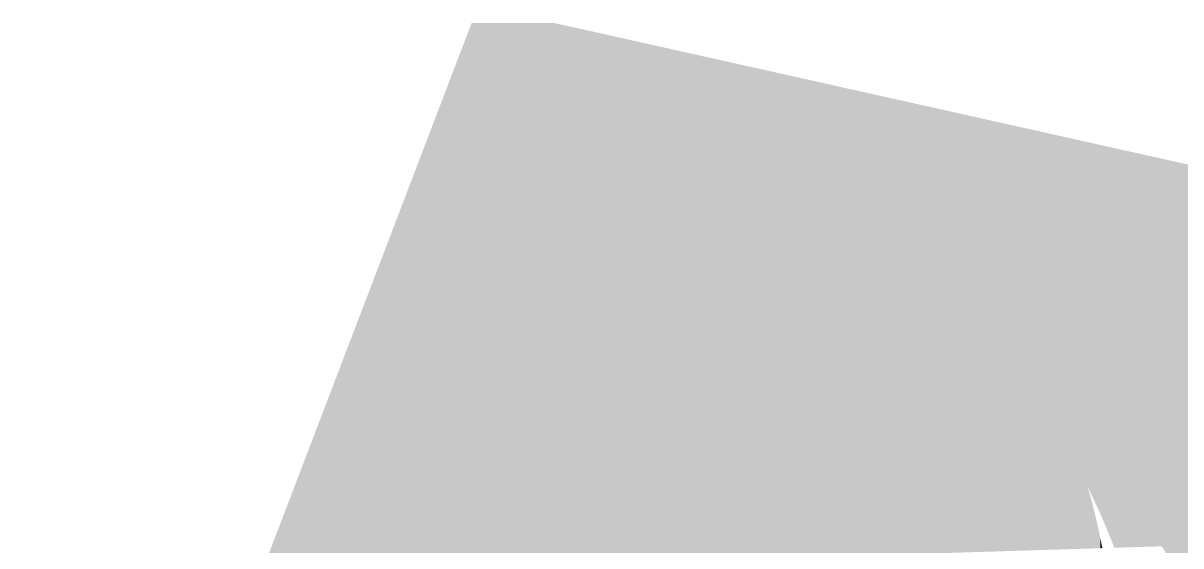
# Model space of a CAD drawing. Extents: x -0.31 to 0.42, y 0 to 1.7.
# Drawn here: x -0.2202 to 0.0292, y 1.5874 to 1.7 of the extents above; entities that cross this region are included whole.
import ezdxf

# ---------------------------------------------------------------- set-up
doc = ezdxf.new("R2010")
doc.units = 0
for name, color, linetype in [('ARQ-HUM-252', 252, 'CONTINUOUS'), ('ARQ-HUM-254', 254, 'CONTINUOUS'), ('ARQ-HUM-255', 255, 'CONTINUOUS')]:
    doc.layers.add(name, color=color, linetype=linetype)

# ---------------------------------------------------------------- blocks, each defined once
blk = doc.blocks.new('*U4')
at = {"layer": 'ARQ-HUM-252'}
blk.add_solid([(0.10062, 1.4601), (0.02515, 1.58734), (0.10062, 1.5897)], dxfattribs=at)
blk = doc.blocks.new('*U5')
at = {"layer": 'ARQ-HUM-255'}
for points in [[(-0.12272, 1.58271), (-0.14075, 1.58215), (-0.12272, 1.7)], [(-0.12272, 1.58271), (-0.12272, 1.7), (-0.12078, 1.58277)], [(-0.12078, 1.58277), (-0.12272, 1.7), (-0.12078, 1.7)], [(-0.12078, 1.58277), (-0.12078, 1.7), (-0.12067, 1.58515)], [(-0.12067, 1.58515), (-0.12078, 1.7), (-0.12067, 1.7)], [(-0.12067, 1.58515), (-0.12067, 1.7), (-0.12052, 1.58753)], [(-0.12052, 1.58753), (-0.12067, 1.7), (-0.12052, 1.7)], [(-0.12052, 1.58753), (-0.12052, 1.7), (-0.12032, 1.58988)], [(-0.12032, 1.58988), (-0.12052, 1.7), (-0.12032, 1.7)], [(-0.12032, 1.58988), (-0.12032, 1.7), (-0.12008, 1.59223)], [(-0.12008, 1.59223), (-0.12032, 1.7), (-0.12008, 1.7)], [(-0.12008, 1.59223), (-0.12008, 1.7), (-0.1198, 1.59456)], [(-0.1198, 1.59456), (-0.12008, 1.7), (-0.1198, 1.7)], [(-0.1198, 1.59456), (-0.1198, 1.7), (-0.11948, 1.59688)], [(-0.11948, 1.59688), (-0.1198, 1.7), (-0.11948, 1.7)], [(-0.11948, 1.59688), (-0.11948, 1.7), (-0.11912, 1.59918)], [(-0.11912, 1.59918), (-0.11948, 1.7), (-0.11912, 1.7)], [(-0.11912, 1.59918), (-0.11912, 1.7), (-0.11871, 1.60146)], [(-0.11871, 1.60146), (-0.11912, 1.7), (-0.11871, 1.7)], [(-0.11871, 1.60146), (-0.11871, 1.7), (-0.11827, 1.60372)], [(-0.11827, 1.60372), (-0.11871, 1.7), (-0.11827, 1.7)], [(-0.11827, 1.60372), (-0.11827, 1.7), (-0.11778, 1.60596)], [(-0.11778, 1.60596), (-0.11827, 1.7), (-0.11778, 1.7)], [(-0.11778, 1.60596), (-0.11778, 1.7), (-0.11725, 1.60818)], [(-0.11725, 1.60818), (-0.11778, 1.7), (-0.11725, 1.7)], [(-0.11725, 1.60818), (-0.11725, 1.7), (-0.11668, 1.61037)], [(-0.11668, 1.61037), (-0.11725, 1.7), (-0.11668, 1.7)], [(-0.11668, 1.61037), (-0.11668, 1.7), (-0.11607, 1.61254)], [(-0.11607, 1.61254), (-0.11668, 1.7), (-0.11607, 1.7)], [(-0.11607, 1.61254), (-0.11607, 1.7), (-0.11542, 1.61468)], [(-0.11542, 1.61468), (-0.11607, 1.7), (-0.11542, 1.7)], [(-0.11542, 1.61468), (-0.11542, 1.7), (-0.11474, 1.61679)], [(-0.11474, 1.61679), (-0.11542, 1.7), (-0.11474, 1.7)], [(-0.11474, 1.61679), (-0.11474, 1.7), (-0.11401, 1.61888)], [(-0.11401, 1.61888), (-0.11474, 1.7), (-0.11401, 1.7)], [(-0.11401, 1.61888), (-0.11401, 1.7), (-0.11325, 1.62093)], [(-0.11325, 1.62093), (-0.11401, 1.7), (-0.11325, 1.7)], [(-0.11325, 1.62093), (-0.11325, 1.7), (-0.11244, 1.62295)], [(-0.11244, 1.62295), (-0.11325, 1.7), (-0.11244, 1.7)], [(-0.11244, 1.62295), (-0.11244, 1.7), (-0.1116, 1.62493)], [(-0.1116, 1.62493), (-0.11244, 1.7), (-0.1116, 1.7)], [(-0.1116, 1.62493), (-0.1116, 1.7), (-0.11073, 1.62688)], [(-0.11073, 1.62688), (-0.1116, 1.7), (-0.11073, 1.7)], [(-0.11073, 1.62688), (-0.11073, 1.7), (-0.10982, 1.6288)], [(-0.10982, 1.6288), (-0.11073, 1.7), (-0.10982, 1.7)], [(-0.10982, 1.6288), (-0.10982, 1.7), (-0.10887, 1.63068)], [(-0.10887, 1.63068), (-0.10982, 1.7), (-0.10887, 1.7)], [(-0.10887, 1.63068), (-0.10887, 1.7), (-0.10788, 1.63252)], [(-0.10788, 1.63252), (-0.10887, 1.7), (-0.10788, 1.7)], [(-0.10788, 1.63252), (-0.10788, 1.7), (-0.10687, 1.63432)], [(-0.10687, 1.63432), (-0.10788, 1.7), (-0.10687, 1.7)], [(-0.10687, 1.63432), (-0.10687, 1.7), (-0.10581, 1.63608)], [(-0.10581, 1.63608), (-0.10687, 1.7), (-0.10581, 1.7)], [(-0.10581, 1.63608), (-0.10581, 1.7), (-0.10558, 1.63645)], [(-0.10558, 1.63645), (-0.10581, 1.7), (-0.10558, 1.7)], [(-0.10558, 1.63645), (-0.10558, 1.7), (-0.10473, 1.6378)], [(-0.10473, 1.6378), (-0.10558, 1.7), (-0.10473, 1.69981)], [(-0.10473, 1.6378), (-0.10473, 1.69981), (-0.10361, 1.63947)], [(-0.10361, 1.63947), (-0.10473, 1.69981), (-0.10361, 1.69956)], [(-0.10361, 1.63947), (-0.10361, 1.69956), (-0.10246, 1.6411)], [(-0.10246, 1.6411), (-0.10361, 1.69956), (-0.10246, 1.6993)], [(-0.10246, 1.6411), (-0.10246, 1.6993), (-0.10128, 1.64269)], [(-0.10128, 1.64269), (-0.10246, 1.6993), (-0.10128, 1.69904)], [(-0.10128, 1.64269), (-0.10128, 1.69904), (-0.10007, 1.64423)], [(-0.10007, 1.64423), (-0.10128, 1.69904), (-0.10007, 1.69877)], [(-0.10007, 1.64423), (-0.10007, 1.69877), (-0.09884, 1.64572)], [(-0.09884, 1.64572), (-0.10007, 1.69877), (-0.09884, 1.69849)], [(-0.09884, 1.64572), (-0.09884, 1.69849), (-0.09757, 1.64717)], [(-0.09757, 1.64717), (-0.09884, 1.69849), (-0.09757, 1.69821)], [(-0.09757, 1.64717), (-0.09757, 1.69821), (-0.09627, 1.64856)], [(-0.09627, 1.64856), (-0.09757, 1.69821), (-0.09627, 1.69792)], [(-0.09627, 1.64856), (-0.09627, 1.69792), (-0.09495, 1.64991)], [(-0.09495, 1.64991), (-0.09627, 1.69792), (-0.09495, 1.69763)], [(-0.09495, 1.64991), (-0.09495, 1.69763), (-0.0936, 1.65121)], [(-0.0936, 1.65121), (-0.09495, 1.69763), (-0.0936, 1.69732)], [(-0.0936, 1.65121), (-0.0936, 1.69732), (-0.09222, 1.65245)], [(-0.09222, 1.65245), (-0.0936, 1.69732), (-0.09222, 1.69702)], [(-0.09222, 1.65245), (-0.09222, 1.69702), (-0.09082, 1.65365)], [(-0.09082, 1.65365), (-0.09222, 1.69702), (-0.09082, 1.69671)], [(-0.09082, 1.65365), (-0.09082, 1.69671), (-0.0894, 1.65479)], [(-0.0894, 1.65479), (-0.09082, 1.69671), (-0.0894, 1.69639)], [(-0.0894, 1.65479), (-0.0894, 1.69639), (-0.08795, 1.65588)], [(-0.08795, 1.65588), (-0.0894, 1.69639), (-0.08795, 1.69606)], [(-0.08795, 1.65588), (-0.08795, 1.69606), (-0.08649, 1.65691)], [(-0.08649, 1.65691), (-0.08795, 1.69606), (-0.08649, 1.69574)], [(-0.08649, 1.65691), (-0.08649, 1.69574), (-0.085, 1.65789)], [(-0.085, 1.65789), (-0.08649, 1.69574), (-0.085, 1.6954)], [(-0.085, 1.65789), (-0.085, 1.6954), (-0.08349, 1.65881)], [(-0.08349, 1.65881), (-0.085, 1.6954), (-0.08349, 1.69507)], [(-0.08349, 1.65881), (-0.08349, 1.69507), (-0.08196, 1.65968)], [(-0.08196, 1.65968), (-0.08349, 1.69507), (-0.08196, 1.69473)], [(-0.08196, 1.65968), (-0.08196, 1.69473), (-0.08041, 1.66049)], [(-0.08041, 1.66049), (-0.08196, 1.69473), (-0.08041, 1.69438)], [(-0.08041, 1.66049), (-0.08041, 1.69438), (-0.07885, 1.66124)], [(-0.07885, 1.66124), (-0.08041, 1.69438), (-0.07885, 1.69403)], [(-0.07885, 1.66124), (-0.07885, 1.69403), (-0.07727, 1.66194)], [(-0.07727, 1.66194), (-0.07885, 1.69403), (-0.07727, 1.69368)], [(-0.07727, 1.66194), (-0.07727, 1.69368), (-0.07567, 1.66258)], [(-0.07567, 1.66258), (-0.07727, 1.69368), (-0.07567, 1.69332)], [(-0.07567, 1.66258), (-0.07567, 1.69332), (-0.07407, 1.66316)], [(-0.07407, 1.66316), (-0.07567, 1.69332), (-0.07407, 1.69296)], [(-0.07407, 1.66316), (-0.07407, 1.69296), (-0.07244, 1.66368)], [(-0.07244, 1.66368), (-0.07407, 1.69296), (-0.07244, 1.6926)], [(-0.07244, 1.66368), (-0.07244, 1.6926), (-0.07081, 1.66414)], [(-0.07081, 1.66414), (-0.07244, 1.6926), (-0.07081, 1.69224)], [(-0.07081, 1.66414), (-0.07081, 1.69224), (-0.06916, 1.66454)], [(-0.06916, 1.66454), (-0.07081, 1.69224), (-0.06916, 1.69187)], [(-0.06916, 1.66454), (-0.06916, 1.69187), (-0.06751, 1.66488)], [(-0.06751, 1.66488), (-0.06916, 1.69187), (-0.06751, 1.6915)], [(-0.06751, 1.66488), (-0.06751, 1.6915), (-0.06584, 1.66517)], [(-0.06584, 1.66517), (-0.06751, 1.6915), (-0.06584, 1.69113)], [(-0.06584, 1.66517), (-0.06584, 1.69113), (-0.06417, 1.66539)], [(-0.06417, 1.66539), (-0.06584, 1.69113), (-0.06417, 1.69076)], [(-0.06417, 1.66539), (-0.06417, 1.69076), (-0.06249, 1.66555)], [(-0.06249, 1.66555), (-0.06417, 1.69076), (-0.06249, 1.69038)], [(-0.06249, 1.66555), (-0.06249, 1.69038), (-0.0608, 1.66565)], [(-0.0608, 1.66565), (-0.06249, 1.69038), (-0.0608, 1.69)], [(-0.0608, 1.66565), (-0.0608, 1.69), (-0.05911, 1.6657)], [(-0.05911, 1.6657), (-0.0608, 1.69), (-0.05911, 1.68963)], [(-0.05911, 1.6657), (-0.05911, 1.68963), (-0.05742, 1.66568)], [(-0.05742, 1.66568), (-0.05911, 1.68963), (-0.05742, 1.68925)], [(-0.05742, 1.66568), (-0.05742, 1.68925), (-0.05572, 1.6656)], [(-0.05572, 1.6656), (-0.05742, 1.68925), (-0.05572, 1.68887)], [(-0.05572, 1.6656), (-0.05572, 1.68887), (-0.05402, 1.66546)], [(-0.05402, 1.66546), (-0.05572, 1.68887), (-0.05402, 1.68849)], [(-0.05402, 1.66546), (-0.05402, 1.68849), (-0.05233, 1.66526)], [(-0.05233, 1.66526), (-0.05402, 1.68849), (-0.05233, 1.68811)], [(-0.05233, 1.66526), (-0.05233, 1.68811), (-0.05063, 1.665)], [(-0.05063, 1.665), (-0.05233, 1.68811), (-0.05063, 1.68773)], [(-0.05063, 1.665), (-0.05063, 1.68773), (-0.04893, 1.66468)], [(-0.04893, 1.66468), (-0.05063, 1.68773), (-0.04893, 1.68735)], [(-0.04893, 1.66468), (-0.04893, 1.68735), (-0.04723, 1.66431)], [(-0.04723, 1.66431), (-0.04893, 1.68735), (-0.04723, 1.68697)], [(-0.04723, 1.66431), (-0.04723, 1.68697), (-0.04554, 1.66387)], [(-0.04554, 1.66387), (-0.04723, 1.68697), (-0.04554, 1.6866)], [(-0.04554, 1.66387), (-0.04554, 1.6866), (-0.04386, 1.66337)], [(-0.04386, 1.66337), (-0.04554, 1.6866), (-0.04386, 1.68622)], [(-0.04386, 1.66337), (-0.04386, 1.68622), (-0.04218, 1.66281)], [(-0.04218, 1.66281), (-0.04386, 1.68622), (-0.04218, 1.68585)], [(-0.04218, 1.66281), (-0.04218, 1.68585), (-0.0405, 1.6622)], [(-0.0405, 1.6622), (-0.04218, 1.68585), (-0.0405, 1.68547)], [(-0.0405, 1.6622), (-0.0405, 1.68547), (-0.03884, 1.66153)], [(-0.03884, 1.66153), (-0.0405, 1.68547), (-0.03884, 1.6851)], [(-0.03884, 1.66153), (-0.03884, 1.6851), (-0.03718, 1.6608)], [(-0.03718, 1.6608), (-0.03884, 1.6851), (-0.03718, 1.68473)], [(-0.03718, 1.6608), (-0.03718, 1.68473), (-0.03554, 1.66001)], [(-0.03554, 1.66001), (-0.03718, 1.68473), (-0.03554, 1.68436)], [(-0.03554, 1.66001), (-0.03554, 1.68436), (-0.0339, 1.65916)], [(-0.0339, 1.65916), (-0.03554, 1.68436), (-0.0339, 1.684)], [(-0.0339, 1.65916), (-0.0339, 1.684), (-0.03228, 1.65826)], [(-0.03228, 1.65826), (-0.0339, 1.684), (-0.03228, 1.68364)], [(-0.03228, 1.65826), (-0.03228, 1.68364), (-0.03067, 1.65731)], [(-0.03067, 1.65731), (-0.03228, 1.68364), (-0.03067, 1.68328)], [(-0.03067, 1.65731), (-0.03067, 1.68328), (-0.02907, 1.65629)], [(-0.02907, 1.65629), (-0.03067, 1.68328), (-0.02907, 1.68292)], [(-0.02907, 1.65629), (-0.02907, 1.68292), (-0.02749, 1.65523)], [(-0.02749, 1.65523), (-0.02907, 1.68292), (-0.02749, 1.68257)], [(-0.02749, 1.65523), (-0.02749, 1.68257), (-0.02592, 1.65411)], [(-0.02592, 1.65411), (-0.02749, 1.68257), (-0.02592, 1.68222)], [(-0.02592, 1.65411), (-0.02592, 1.68222), (-0.02438, 1.65293)], [(-0.02438, 1.65293), (-0.02592, 1.68222), (-0.02438, 1.68187)], [(-0.02438, 1.65293), (-0.02438, 1.68187), (-0.02285, 1.65171)], [(-0.02285, 1.65171), (-0.02438, 1.68187), (-0.02285, 1.68153)], [(-0.02285, 1.65171), (-0.02285, 1.68153), (-0.02133, 1.65043)], [(-0.02133, 1.65043), (-0.02285, 1.68153), (-0.02133, 1.68119)], [(-0.02133, 1.65043), (-0.02133, 1.68119), (-0.01984, 1.6491)], [(-0.01984, 1.6491), (-0.02133, 1.68119), (-0.01984, 1.68086)], [(-0.01984, 1.6491), (-0.01984, 1.68086), (-0.01837, 1.64773)], [(-0.01837, 1.64773), (-0.01984, 1.68086), (-0.01837, 1.68053)], [(-0.01837, 1.64773), (-0.01837, 1.68053), (-0.01692, 1.6463)], [(-0.01692, 1.6463), (-0.01837, 1.68053), (-0.01692, 1.68021)], [(-0.01692, 1.6463), (-0.01692, 1.68021), (-0.0155, 1.64483)], [(-0.0155, 1.64483), (-0.01692, 1.68021), (-0.0155, 1.67989)], [(-0.0155, 1.64483), (-0.0155, 1.67989), (-0.0141, 1.6433)], [(-0.0141, 1.6433), (-0.0155, 1.67989), (-0.0141, 1.67958)], [(-0.0141, 1.6433), (-0.0141, 1.67958), (-0.01272, 1.64174)], [(-0.01272, 1.64174), (-0.0141, 1.67958), (-0.01272, 1.67927)], [(-0.01272, 1.64174), (-0.01272, 1.67927), (-0.01137, 1.64012)], [(-0.01137, 1.64012), (-0.01272, 1.67927), (-0.01137, 1.67897)], [(-0.01137, 1.64012), (-0.01137, 1.67897), (-0.01004, 1.63846)], [(-0.01004, 1.63846), (-0.01137, 1.67897), (-0.01004, 1.67867)], [(-0.01004, 1.63846), (-0.01004, 1.67867), (-0.00874, 1.63676)], [(-0.00874, 1.63676), (-0.01004, 1.67867), (-0.00874, 1.67838)], [(-0.00874, 1.63676), (-0.00874, 1.67838), (-0.00747, 1.63502)], [(-0.00747, 1.63502), (-0.00874, 1.67838), (-0.00747, 1.6781)], [(-0.00747, 1.63502), (-0.00747, 1.6781), (-0.00623, 1.63324)], [(-0.00623, 1.63324), (-0.00747, 1.6781), (-0.00623, 1.67782)], [(-0.00623, 1.63324), (-0.00623, 1.67782), (-0.00502, 1.63141)], [(-0.00502, 1.63141), (-0.00623, 1.67782), (-0.00502, 1.67755)], [(-0.00502, 1.63141), (-0.00502, 1.67755), (-0.00383, 1.62955)], [(-0.00383, 1.62955), (-0.00502, 1.67755), (-0.00383, 1.67729)], [(-0.00383, 1.62955), (-0.00383, 1.67729), (-0.00268, 1.62765)], [(-0.00268, 1.62765), (-0.00383, 1.67729), (-0.00268, 1.67703)], [(-0.00268, 1.62765), (-0.00268, 1.67703), (-0.00156, 1.62571)], [(-0.00156, 1.62571), (-0.00268, 1.67703), (-0.00156, 1.67678)], [(-0.00156, 1.62571), (-0.00156, 1.67678), (-0.00047, 1.62374)], [(-0.00047, 1.62374), (-0.00156, 1.67678), (-0.00047, 1.67654)], [(-0.00047, 1.62374), (-0.00047, 1.67654), (0.00058, 1.62173)], [(0.00058, 1.62173), (-0.00047, 1.67654), (0.00058, 1.6763)], [(0.00058, 1.62173), (0.00058, 1.6763), (0.0016, 1.61969)], [(0.0016, 1.61969), (0.00058, 1.6763), (0.0016, 1.67607)], [(0.0016, 1.61969), (0.0016, 1.67607), (0.00259, 1.61762)], [(0.00259, 1.61762), (0.0016, 1.67607), (0.00259, 1.67585)], [(0.00259, 1.61762), (0.00259, 1.67585), (0.00354, 1.61552)], [(0.00354, 1.61552), (0.00259, 1.67585), (0.00354, 1.67564)], [(0.00354, 1.61552), (0.00354, 1.67564), (0.00445, 1.61339)], [(0.00445, 1.61339), (0.00354, 1.67564), (0.00445, 1.67544)], [(0.00445, 1.61339), (0.00445, 1.67544), (0.00533, 1.61124)], [(0.00533, 1.61124), (0.00445, 1.67544), (0.00533, 1.67524)], [(0.00533, 1.61124), (0.00533, 1.67524), (0.00618, 1.60905)], [(0.00618, 1.60905), (0.00533, 1.67524), (0.00618, 1.67505)], [(0.00618, 1.60905), (0.00618, 1.67505), (0.00698, 1.60685)], [(0.00698, 1.60685), (0.00618, 1.67505), (0.00698, 1.67487)], [(0.00698, 1.60685), (0.00698, 1.67487), (0.00775, 1.60461)], [(0.00775, 1.60461), (0.00698, 1.67487), (0.00775, 1.6747)], [(0.00775, 1.60461), (0.00775, 1.6747), (0.00848, 1.60236)], [(0.00848, 1.60236), (0.00775, 1.6747), (0.00848, 1.67454)], [(0.00848, 1.60236), (0.00848, 1.67454), (0.00917, 1.60009)], [(0.00917, 1.60009), (0.00848, 1.67454), (0.00917, 1.67438)], [(0.00917, 1.60009), (0.00917, 1.67438), (0.01021, 1.59798)], [(0.01021, 1.59798), (0.00917, 1.67438), (0.01021, 1.67415)], [(0.01021, 1.59798), (0.01021, 1.67415), (0.01121, 1.59584)], [(0.01121, 1.59584), (0.01021, 1.67415), (0.01121, 1.67393)], [(0.01121, 1.59584), (0.01121, 1.67393), (0.01218, 1.59367)], [(0.01218, 1.59367), (0.01121, 1.67393), (0.01218, 1.67371)], [(0.01218, 1.59367), (0.01218, 1.67371), (0.01313, 1.59148)], [(0.01313, 1.59148), (0.01218, 1.67371), (0.01313, 1.6735)], [(0.01313, 1.59148), (0.01313, 1.6735), (0.01403, 1.58926)], [(0.01403, 1.58926), (0.01313, 1.6735), (0.01403, 1.6733)], [(0.01403, 1.58926), (0.01403, 1.6733), (0.01491, 1.58702)], [(0.01491, 1.58702), (0.01403, 1.6733), (0.01491, 1.6731)], [(0.01491, 1.58702), (0.01491, 1.6731), (0.06943, 1.58872)], [(0.06943, 1.58872), (0.01491, 1.6731), (0.06943, 1.66093)]]:
    blk.add_solid(points, dxfattribs=at)
blk = doc.blocks.new('*U7')
at = {"layer": 'ARQ-HUM-254'}
for points in [[(-0.12357, 1.69446), (-0.14075, 1.65504), (-0.12357, 1.7)], [(-0.12357, 1.69446), (-0.12357, 1.7), (-0.12272, 1.7)], [(-0.14075, 1.58215), (-0.14075, 1.65504), (-0.12357, 1.69446)], [(-0.07244, 1.58429), (-0.07407, 1.66316), (-0.07244, 1.66368)], [(-0.07081, 1.58434), (-0.07244, 1.66368), (-0.07081, 1.66414)], [(-0.07244, 1.58429), (-0.07244, 1.66368), (-0.07081, 1.58434)], [(-0.06916, 1.58439), (-0.07081, 1.66414), (-0.06916, 1.66454)], [(-0.07081, 1.58434), (-0.07081, 1.66414), (-0.06916, 1.58439)], [(-0.06751, 1.58444), (-0.06916, 1.66454), (-0.06751, 1.66488)], [(-0.06916, 1.58439), (-0.06916, 1.66454), (-0.06751, 1.58444)], [(-0.06584, 1.58449), (-0.06751, 1.66488), (-0.06584, 1.66517)], [(-0.06751, 1.58444), (-0.06751, 1.66488), (-0.06584, 1.58449)], [(-0.06417, 1.58454), (-0.06584, 1.66517), (-0.06417, 1.66539)], [(-0.06584, 1.58449), (-0.06584, 1.66517), (-0.06417, 1.58454)], [(-0.06249, 1.5846), (-0.06417, 1.66539), (-0.06249, 1.66555)], [(-0.06417, 1.58454), (-0.06417, 1.66539), (-0.06249, 1.5846)], [(-0.0608, 1.58465), (-0.06249, 1.66555), (-0.0608, 1.66565)], [(-0.06249, 1.5846), (-0.06249, 1.66555), (-0.0608, 1.58465)], [(-0.05911, 1.5847), (-0.0608, 1.66565), (-0.05911, 1.6657)], [(-0.0608, 1.58465), (-0.0608, 1.66565), (-0.05911, 1.5847)], [(-0.05911, 1.5847), (-0.05911, 1.6657), (-0.05742, 1.58475)], [(-0.05742, 1.58475), (-0.05911, 1.6657), (-0.05742, 1.66568)], [(-0.05742, 1.58475), (-0.05742, 1.66568), (-0.05572, 1.58481)], [(-0.05572, 1.58481), (-0.05742, 1.66568), (-0.05572, 1.6656)], [(-0.05572, 1.58481), (-0.05572, 1.6656), (-0.05402, 1.58486)], [(-0.05402, 1.58486), (-0.05572, 1.6656), (-0.05402, 1.66546)], [(-0.05402, 1.58486), (-0.05402, 1.66546), (-0.05233, 1.58491)], [(-0.05233, 1.58491), (-0.05402, 1.66546), (-0.05233, 1.66526)], [(-0.05233, 1.58491), (-0.05233, 1.66526), (-0.05063, 1.58497)], [(-0.05063, 1.58497), (-0.05233, 1.66526), (-0.05063, 1.665)], [(-0.05063, 1.58497), (-0.05063, 1.665), (-0.04893, 1.58502)], [(-0.04893, 1.58502), (-0.05063, 1.665), (-0.04893, 1.66468)], [(-0.04893, 1.58502), (-0.04893, 1.66468), (-0.04723, 1.58507)], [(-0.04723, 1.58507), (-0.04893, 1.66468), (-0.04723, 1.66431)], [(-0.04723, 1.58507), (-0.04723, 1.66431), (-0.04554, 1.58513)], [(-0.04554, 1.58513), (-0.04723, 1.66431), (-0.04554, 1.66387)], [(-0.04554, 1.58513), (-0.04554, 1.66387), (-0.04386, 1.58518)], [(-0.04386, 1.58518), (-0.04554, 1.66387), (-0.04386, 1.66337)], [(-0.07885, 1.58408), (-0.08041, 1.66049), (-0.07885, 1.66124)], [(-0.07727, 1.58413), (-0.07885, 1.66124), (-0.07727, 1.66194)], [(-0.07885, 1.58408), (-0.07885, 1.66124), (-0.07727, 1.58413)], [(-0.07567, 1.58418), (-0.07727, 1.66194), (-0.07567, 1.66258)], [(-0.07727, 1.58413), (-0.07727, 1.66194), (-0.07567, 1.58418)], [(-0.07407, 1.58423), (-0.07567, 1.66258), (-0.07407, 1.66316)], [(-0.07567, 1.58418), (-0.07567, 1.66258), (-0.07407, 1.58423)], [(-0.07407, 1.58423), (-0.07407, 1.66316), (-0.07244, 1.58429)], [(-0.04386, 1.58518), (-0.04386, 1.66337), (-0.04218, 1.58523)], [(-0.04218, 1.58523), (-0.04386, 1.66337), (-0.04218, 1.66281)], [(-0.04218, 1.58523), (-0.04218, 1.66281), (-0.0405, 1.58528)], [(-0.0405, 1.58528), (-0.04218, 1.66281), (-0.0405, 1.6622)], [(-0.0405, 1.58528), (-0.0405, 1.6622), (-0.03884, 1.58534)], [(-0.03884, 1.58534), (-0.0405, 1.6622), (-0.03884, 1.66153)], [(-0.03884, 1.58534), (-0.03884, 1.66153), (-0.03718, 1.58539)], [(-0.03718, 1.58539), (-0.03884, 1.66153), (-0.03718, 1.6608)], [(-0.08349, 1.58394), (-0.085, 1.65789), (-0.08349, 1.65881)], [(-0.08196, 1.58399), (-0.08349, 1.65881), (-0.08196, 1.65968)], [(-0.08349, 1.58394), (-0.08349, 1.65881), (-0.08196, 1.58399)], [(-0.08041, 1.58404), (-0.08196, 1.65968), (-0.08041, 1.66049)], [(-0.08196, 1.58399), (-0.08196, 1.65968), (-0.08041, 1.58404)], [(-0.08041, 1.58404), (-0.08041, 1.66049), (-0.07885, 1.58408)], [(-0.03718, 1.58539), (-0.03718, 1.6608), (-0.03554, 1.58544)], [(-0.03554, 1.58544), (-0.03718, 1.6608), (-0.03554, 1.66001)], [(-0.03554, 1.58544), (-0.03554, 1.66001), (-0.0339, 1.58549)], [(-0.0339, 1.58549), (-0.03554, 1.66001), (-0.0339, 1.65916)], [(-0.0339, 1.58549), (-0.0339, 1.65916), (-0.03228, 1.58554)], [(-0.03228, 1.58554), (-0.0339, 1.65916), (-0.03228, 1.65826)], [(-0.08649, 1.58385), (-0.08795, 1.65588), (-0.08649, 1.65691)], [(-0.085, 1.58389), (-0.08649, 1.65691), (-0.085, 1.65789)], [(-0.08649, 1.58385), (-0.08649, 1.65691), (-0.085, 1.58389)], [(-0.085, 1.58389), (-0.085, 1.65789), (-0.08349, 1.58394)], [(-0.03228, 1.58554), (-0.03228, 1.65826), (-0.03067, 1.58559)], [(-0.03067, 1.58559), (-0.03228, 1.65826), (-0.03067, 1.65731)], [(-0.03067, 1.58559), (-0.03067, 1.65731), (-0.02907, 1.58564)], [(-0.02907, 1.58564), (-0.03067, 1.65731), (-0.02907, 1.65629)], [(-0.02907, 1.58564), (-0.02907, 1.65629), (-0.02749, 1.58569)], [(-0.02749, 1.58569), (-0.02907, 1.65629), (-0.02749, 1.65523)], [(-0.14075, 1.58215), (-0.22017, 1.44723), (-0.14075, 1.65504)], [(-0.09082, 1.58371), (-0.09222, 1.65245), (-0.09082, 1.65365)], [(-0.0894, 1.58376), (-0.09082, 1.65365), (-0.0894, 1.65479)], [(-0.09082, 1.58371), (-0.09082, 1.65365), (-0.0894, 1.58376)], [(-0.08795, 1.5838), (-0.0894, 1.65479), (-0.08795, 1.65588)], [(-0.0894, 1.58376), (-0.0894, 1.65479), (-0.08795, 1.5838)], [(-0.08795, 1.5838), (-0.08795, 1.65588), (-0.08649, 1.58385)], [(-0.02749, 1.58569), (-0.02749, 1.65523), (-0.02592, 1.58574)], [(-0.02592, 1.58574), (-0.02749, 1.65523), (-0.02592, 1.65411)], [(-0.02592, 1.58574), (-0.02592, 1.65411), (-0.02438, 1.58579)], [(-0.02438, 1.58579), (-0.02592, 1.65411), (-0.02438, 1.65293)], [(-0.0936, 1.58362), (-0.09495, 1.64991), (-0.0936, 1.65121)], [(-0.09222, 1.58367), (-0.0936, 1.65121), (-0.09222, 1.65245)], [(-0.0936, 1.58362), (-0.0936, 1.65121), (-0.09222, 1.58367)], [(-0.09222, 1.58367), (-0.09222, 1.65245), (-0.09082, 1.58371)], [(-0.02438, 1.58579), (-0.02438, 1.65293), (-0.02285, 1.58584)], [(-0.02285, 1.58584), (-0.02438, 1.65293), (-0.02285, 1.65171)], [(-0.02285, 1.58584), (-0.02285, 1.65171), (-0.02133, 1.58588)], [(-0.02133, 1.58588), (-0.02285, 1.65171), (-0.02133, 1.65043)], [(-0.09495, 1.58358), (-0.09627, 1.64856), (-0.09495, 1.64991)], [(-0.09495, 1.58358), (-0.09495, 1.64991), (-0.0936, 1.58362)], [(-0.02133, 1.58588), (-0.02133, 1.65043), (-0.01984, 1.58593)], [(-0.01984, 1.58593), (-0.02133, 1.65043), (-0.01984, 1.6491)], [(-0.01984, 1.58593), (-0.01984, 1.6491), (-0.01837, 1.58598)], [(-0.01837, 1.58598), (-0.01984, 1.6491), (-0.01837, 1.64773)], [(-0.09757, 1.5835), (-0.09884, 1.64572), (-0.09757, 1.64717)], [(-0.09627, 1.58354), (-0.09757, 1.64717), (-0.09627, 1.64856)], [(-0.09757, 1.5835), (-0.09757, 1.64717), (-0.09627, 1.58354)], [(-0.09627, 1.58354), (-0.09627, 1.64856), (-0.09495, 1.58358)], [(-0.01837, 1.58598), (-0.01837, 1.64773), (-0.01692, 1.58602)], [(-0.01692, 1.58602), (-0.01837, 1.64773), (-0.01692, 1.6463)], [(-0.01692, 1.58602), (-0.01692, 1.6463), (-0.0155, 1.58607)], [(-0.0155, 1.58607), (-0.01692, 1.6463), (-0.0155, 1.64483)], [(-0.10007, 1.58342), (-0.10128, 1.64269), (-0.10007, 1.64423)], [(-0.09884, 1.58346), (-0.10007, 1.64423), (-0.09884, 1.64572)], [(-0.10007, 1.58342), (-0.10007, 1.64423), (-0.09884, 1.58346)], [(-0.09884, 1.58346), (-0.09884, 1.64572), (-0.09757, 1.5835)], [(-0.0155, 1.58607), (-0.0155, 1.64483), (-0.0141, 1.58611)], [(-0.0141, 1.58611), (-0.0155, 1.64483), (-0.0141, 1.6433)], [(-0.10128, 1.58338), (-0.10246, 1.6411), (-0.10128, 1.64269)], [(-0.10128, 1.58338), (-0.10128, 1.64269), (-0.10007, 1.58342)], [(-0.0141, 1.58611), (-0.0141, 1.6433), (-0.01272, 1.58615)], [(-0.01272, 1.58615), (-0.0141, 1.6433), (-0.01272, 1.64174)], [(-0.01272, 1.58615), (-0.01272, 1.64174), (-0.01137, 1.58619)], [(-0.01137, 1.58619), (-0.01272, 1.64174), (-0.01137, 1.64012)], [(-0.10361, 1.58331), (-0.10473, 1.6378), (-0.10361, 1.63947)], [(-0.10246, 1.58335), (-0.10361, 1.63947), (-0.10246, 1.6411)], [(-0.10361, 1.58331), (-0.10361, 1.63947), (-0.10246, 1.58335)], [(-0.10246, 1.58335), (-0.10246, 1.6411), (-0.10128, 1.58338)], [(-0.01137, 1.58619), (-0.01137, 1.64012), (-0.01004, 1.58624)], [(-0.01004, 1.58624), (-0.01137, 1.64012), (-0.01004, 1.63846)], [(-0.10473, 1.58328), (-0.10581, 1.63608), (-0.10473, 1.6378)], [(-0.10473, 1.58328), (-0.10473, 1.6378), (-0.10361, 1.58331)], [(-0.01004, 1.58624), (-0.01004, 1.63846), (-0.00874, 1.58628)], [(-0.00874, 1.58628), (-0.01004, 1.63846), (-0.00874, 1.63676)], [(-0.00874, 1.58628), (-0.00874, 1.63676), (-0.00747, 1.58632)], [(-0.00747, 1.58632), (-0.00874, 1.63676), (-0.00747, 1.63502)], [(-0.10687, 1.58321), (-0.10788, 1.63252), (-0.10687, 1.63432)], [(-0.10581, 1.58324), (-0.10687, 1.63432), (-0.10581, 1.63608)], [(-0.10687, 1.58321), (-0.10687, 1.63432), (-0.10581, 1.58324)], [(-0.10581, 1.58324), (-0.10581, 1.63608), (-0.10473, 1.58328)], [(-0.00747, 1.58632), (-0.00747, 1.63502), (-0.00623, 1.58636)], [(-0.00623, 1.58636), (-0.00747, 1.63502), (-0.00623, 1.63324)], [(-0.10788, 1.58318), (-0.10887, 1.63068), (-0.10788, 1.63252)], [(-0.10788, 1.58318), (-0.10788, 1.63252), (-0.10687, 1.58321)], [(-0.00623, 1.58636), (-0.00623, 1.63324), (-0.00502, 1.58639)], [(-0.00502, 1.58639), (-0.00623, 1.63324), (-0.00502, 1.63141)], [(-0.00502, 1.58639), (-0.00502, 1.63141), (-0.00383, 1.58643)], [(-0.00383, 1.58643), (-0.00502, 1.63141), (-0.00383, 1.62955)], [(-0.10982, 1.58312), (-0.11073, 1.62688), (-0.10982, 1.6288)], [(-0.10887, 1.58315), (-0.10982, 1.6288), (-0.10887, 1.63068)], [(-0.10982, 1.58312), (-0.10982, 1.6288), (-0.10887, 1.58315)], [(-0.10887, 1.58315), (-0.10887, 1.63068), (-0.10788, 1.58318)], [(-0.00383, 1.58643), (-0.00383, 1.62955), (-0.00268, 1.58647)], [(-0.00268, 1.58647), (-0.00383, 1.62955), (-0.00268, 1.62765)], [(-0.11073, 1.58309), (-0.1116, 1.62493), (-0.11073, 1.62688)], [(-0.11073, 1.58309), (-0.11073, 1.62688), (-0.10982, 1.58312)], [(-0.00268, 1.58647), (-0.00268, 1.62765), (-0.00156, 1.5865)], [(-0.00156, 1.5865), (-0.00268, 1.62765), (-0.00156, 1.62571)], [(-0.1116, 1.58306), (-0.11244, 1.62295), (-0.1116, 1.62493)], [(-0.1116, 1.58306), (-0.1116, 1.62493), (-0.11073, 1.58309)], [(-0.00156, 1.5865), (-0.00156, 1.62571), (-0.00047, 1.58654)], [(-0.00047, 1.58654), (-0.00156, 1.62571), (-0.00047, 1.62374)], [(-0.00047, 1.58654), (-0.00047, 1.62374), (0.00058, 1.58657)], [(0.00058, 1.58657), (-0.00047, 1.62374), (0.00058, 1.62173)], [(-0.11244, 1.58303), (-0.11325, 1.62093), (-0.11244, 1.62295)], [(-0.11244, 1.58303), (-0.11244, 1.62295), (-0.1116, 1.58306)], [(0.00058, 1.58657), (0.00058, 1.62173), (0.0016, 1.5866)], [(0.0016, 1.5866), (0.00058, 1.62173), (0.0016, 1.61969)], [(-0.11401, 1.58299), (-0.11474, 1.61679), (-0.11401, 1.61888)], [(-0.11325, 1.58301), (-0.11401, 1.61888), (-0.11325, 1.62093)], [(-0.11401, 1.58299), (-0.11401, 1.61888), (-0.11325, 1.58301)], [(-0.11325, 1.58301), (-0.11325, 1.62093), (-0.11244, 1.58303)], [(0.0016, 1.5866), (0.0016, 1.61969), (0.00259, 1.58663)], [(0.00259, 1.58663), (0.0016, 1.61969), (0.00259, 1.61762)], [(-0.11474, 1.58296), (-0.11542, 1.61468), (-0.11474, 1.61679)], [(-0.11474, 1.58296), (-0.11474, 1.61679), (-0.11401, 1.58299)], [(0.00259, 1.58663), (0.00259, 1.61762), (0.00354, 1.58666)], [(0.00354, 1.58666), (0.00259, 1.61762), (0.00354, 1.61552)], [(-0.11542, 1.58294), (-0.11607, 1.61254), (-0.11542, 1.61468)], [(-0.11542, 1.58294), (-0.11542, 1.61468), (-0.11474, 1.58296)], [(0.00354, 1.58666), (0.00354, 1.61552), (0.00445, 1.58669)], [(0.00445, 1.58669), (0.00354, 1.61552), (0.00445, 1.61339)], [(-0.11607, 1.58292), (-0.11668, 1.61037), (-0.11607, 1.61254)], [(-0.11607, 1.58292), (-0.11607, 1.61254), (-0.11542, 1.58294)], [(0.00445, 1.58669), (0.00445, 1.61339), (0.00533, 1.58672)], [(0.00533, 1.58672), (0.00445, 1.61339), (0.00533, 1.61124)], [(0.00533, 1.58672), (0.00533, 1.61124), (0.00618, 1.58674)], [(0.00618, 1.58674), (0.00533, 1.61124), (0.00618, 1.60905)], [(-0.11668, 1.5829), (-0.11725, 1.60818), (-0.11668, 1.61037)], [(-0.11668, 1.5829), (-0.11668, 1.61037), (-0.11607, 1.58292)], [(0.00618, 1.58674), (0.00618, 1.60905), (0.00698, 1.58677)], [(0.00698, 1.58677), (0.00618, 1.60905), (0.00698, 1.60685)], [(-0.11725, 1.58288), (-0.11778, 1.60596), (-0.11725, 1.60818)], [(-0.11725, 1.58288), (-0.11725, 1.60818), (-0.11668, 1.5829)], [(0.00698, 1.58677), (0.00698, 1.60685), (0.00775, 1.58679)], [(0.00775, 1.58679), (0.00698, 1.60685), (0.00775, 1.60461)], [(-0.11778, 1.58287), (-0.11827, 1.60372), (-0.11778, 1.60596)], [(-0.11778, 1.58287), (-0.11778, 1.60596), (-0.11725, 1.58288)], [(0.00775, 1.58679), (0.00775, 1.60461), (0.00848, 1.58682)], [(0.00848, 1.58682), (0.00775, 1.60461), (0.00848, 1.60236)], [(-0.11871, 1.58284), (-0.11912, 1.59918), (-0.11871, 1.60146)], [(-0.11827, 1.58285), (-0.11871, 1.60146), (-0.11827, 1.60372)], [(-0.11871, 1.58284), (-0.11871, 1.60146), (-0.11827, 1.58285)], [(-0.11827, 1.58285), (-0.11827, 1.60372), (-0.11778, 1.58287)], [(0.00848, 1.58682), (0.00848, 1.60236), (0.00917, 1.58684)], [(0.00917, 1.58684), (0.00848, 1.60236), (0.00917, 1.60009)], [(-0.11912, 1.58283), (-0.11948, 1.59688), (-0.11912, 1.59918)], [(-0.11912, 1.58283), (-0.11912, 1.59918), (-0.11871, 1.58284)], [(0.00917, 1.58684), (0.00917, 1.60009), (0.00979, 1.58686)], [(0.00979, 1.58686), (0.00917, 1.60009), (0.00979, 1.59793)], [(-0.11948, 1.58281), (-0.1198, 1.59456), (-0.11948, 1.59688)], [(-0.11948, 1.58281), (-0.11948, 1.59688), (-0.11912, 1.58283)], [(0.00979, 1.58686), (0.00979, 1.59793), (0.01037, 1.58687)], [(0.01037, 1.58687), (0.00979, 1.59793), (0.01037, 1.59576)], [(-0.1198, 1.5828), (-0.12008, 1.59223), (-0.1198, 1.59456)], [(-0.1198, 1.5828), (-0.1198, 1.59456), (-0.11948, 1.58281)], [(0.01037, 1.58687), (0.01037, 1.59576), (0.01091, 1.58689)], [(0.01091, 1.58689), (0.01037, 1.59576), (0.01091, 1.59357)], [(-0.12008, 1.5828), (-0.12032, 1.58988), (-0.12008, 1.59223)], [(-0.12008, 1.5828), (-0.12008, 1.59223), (-0.1198, 1.5828)], [(0.01091, 1.58689), (0.01091, 1.59357), (0.01142, 1.58691)], [(0.01142, 1.58691), (0.01091, 1.59357), (0.01142, 1.59137)], [(0.01142, 1.58691), (0.01142, 1.59137), (0.01189, 1.58692)], [(0.01189, 1.58692), (0.01142, 1.59137), (0.01189, 1.58916)], [(-0.12032, 1.58279), (-0.12052, 1.58753), (-0.12032, 1.58988)], [(-0.12032, 1.58279), (-0.12032, 1.58988), (-0.12008, 1.5828)], [(0.01189, 1.58692), (0.01189, 1.58916), (0.01233, 1.58694)], [(-0.12052, 1.58278), (-0.12067, 1.58515), (-0.12052, 1.58753)], [(-0.12052, 1.58278), (-0.12052, 1.58753), (-0.12032, 1.58279)], [(-0.12067, 1.58278), (-0.12078, 1.58277), (-0.12067, 1.58515)], [(-0.12067, 1.58278), (-0.12067, 1.58515), (-0.12052, 1.58278)]]:
    blk.add_solid(points, dxfattribs=at)

msp = doc.modelspace()

# ---------------------------------------------------------------- block references
at = {"layer": 'ARQ-HUM-252'}
msp.add_blockref('*U4', (0, 0), dxfattribs=at)
at = {"layer": 'ARQ-HUM-254'}
msp.add_blockref('*U7', (0, 0), dxfattribs=at)
at = {"layer": 'ARQ-HUM-255'}
msp.add_blockref('*U5', (0, 0), dxfattribs=at)

doc.saveas('drawing.dxf')
